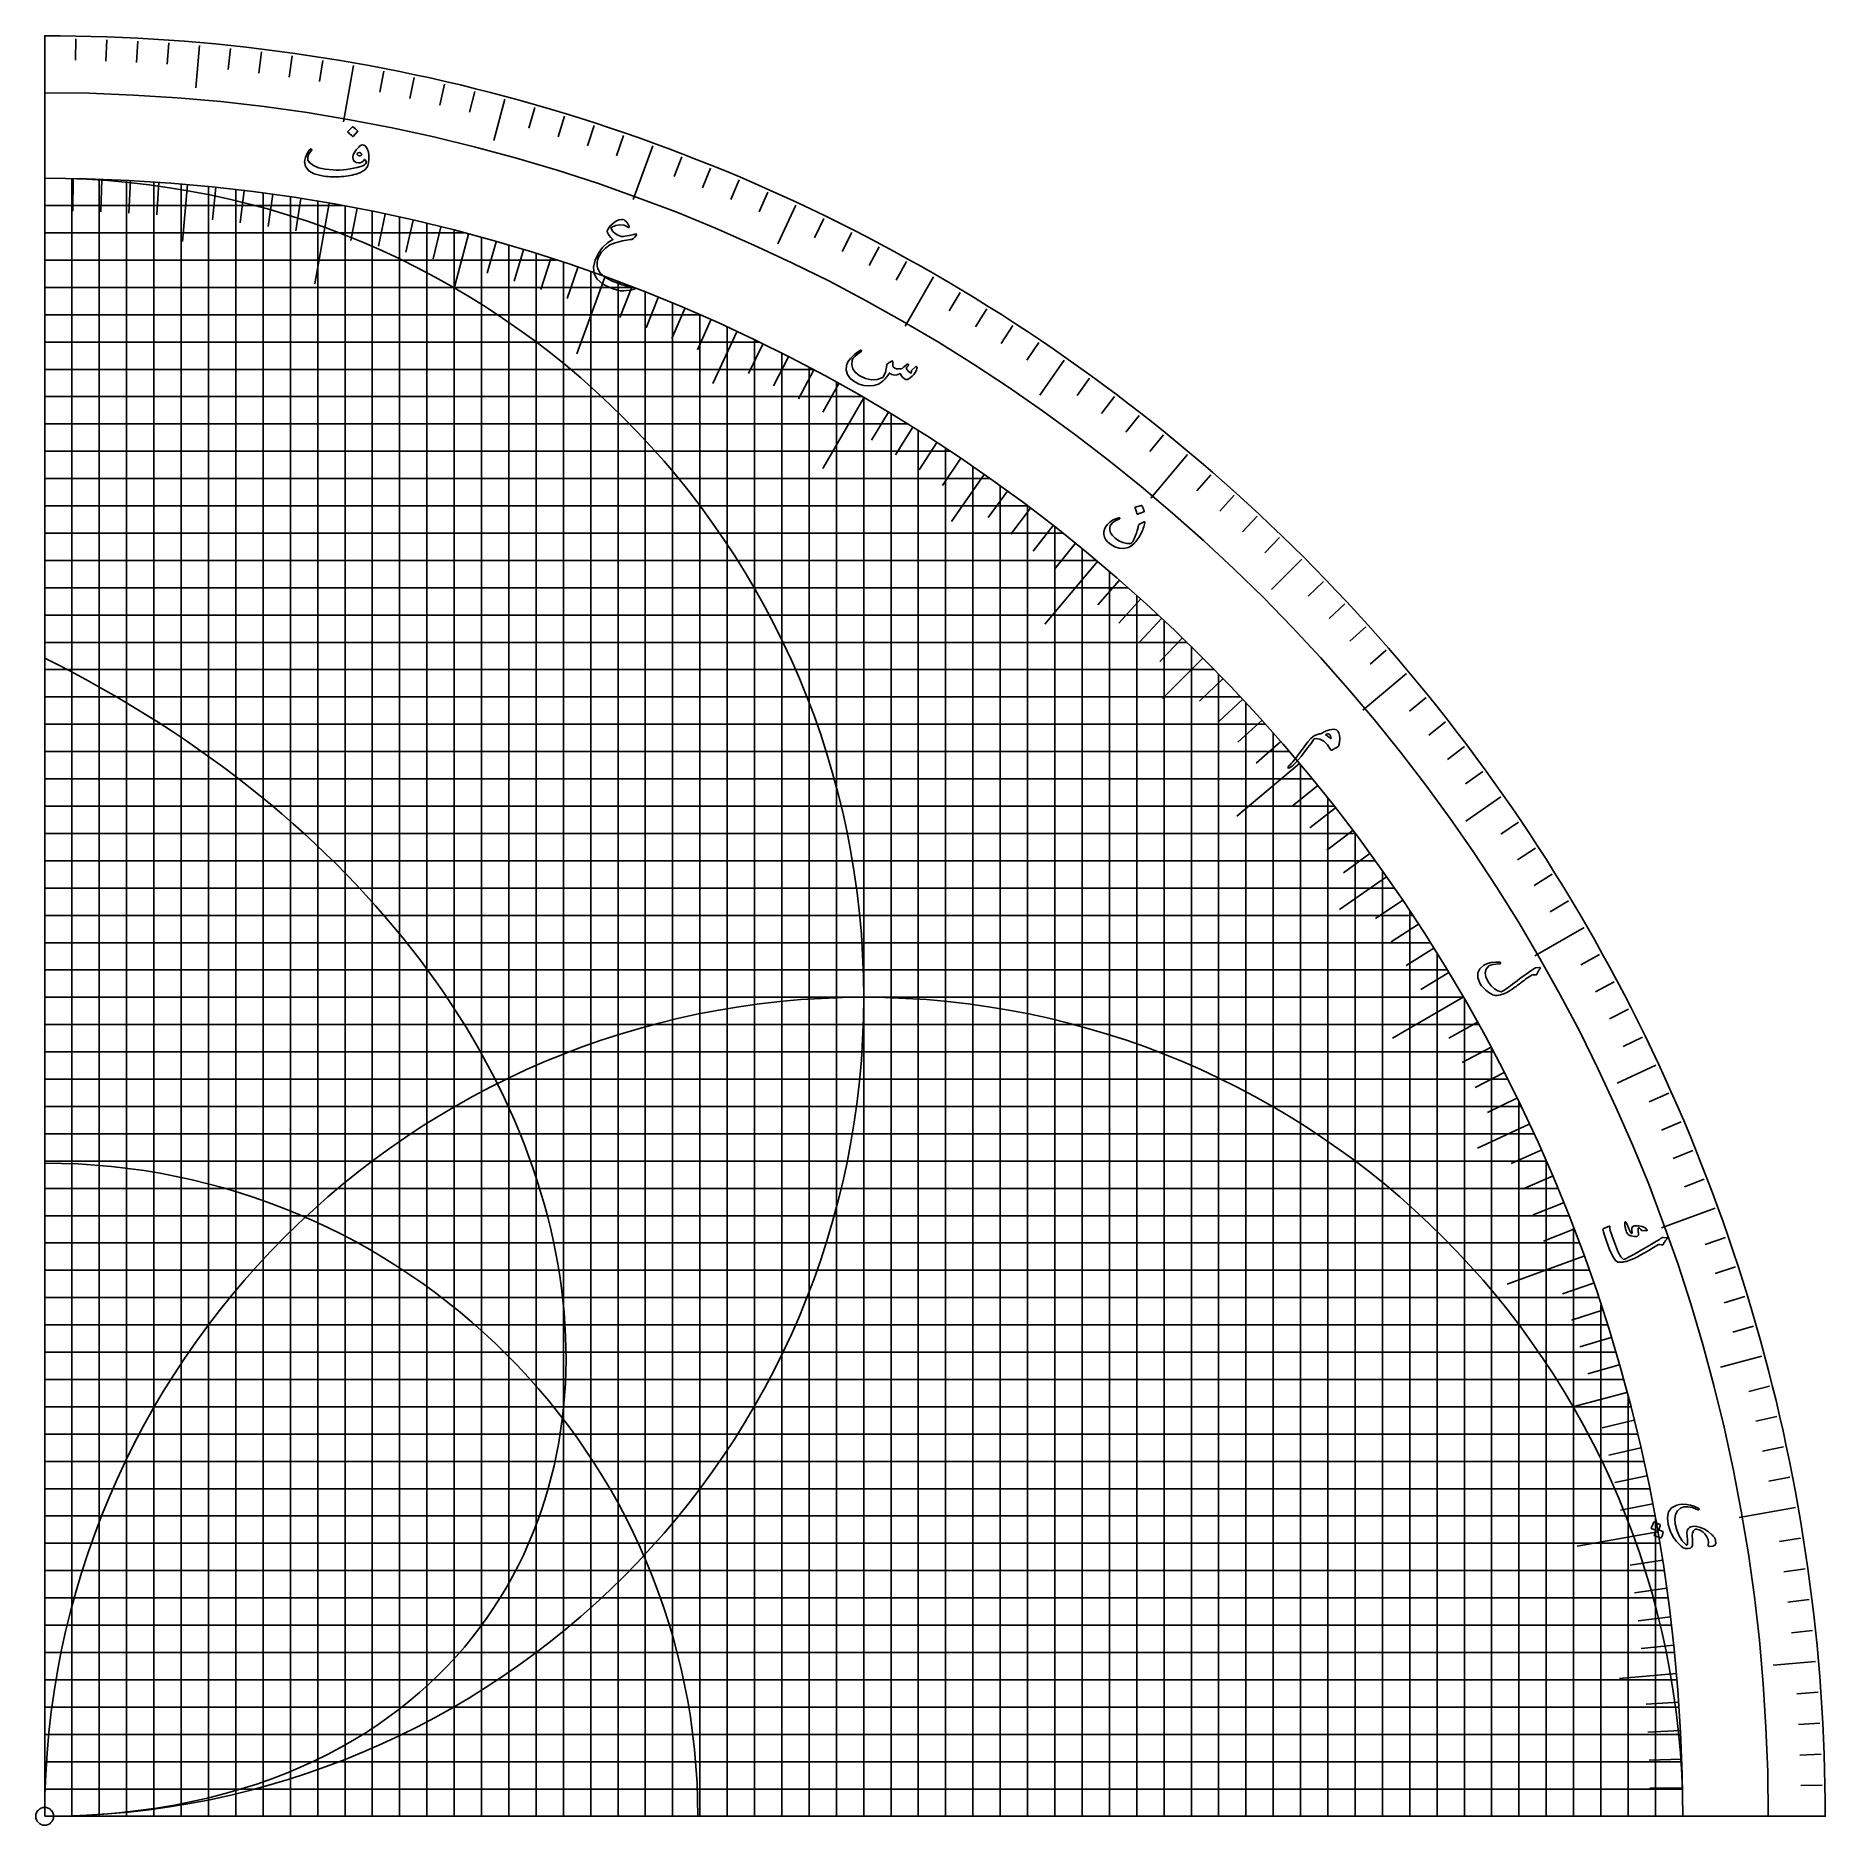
# Model space of a CAD drawing. Header units: millimetres. Extents: x -1 to 150, y -1 to 150.
import ezdxf

# ---------------------------------------------------------------- set-up
doc = ezdxf.new("R2010")
doc.units = ezdxf.units.MM
for name, color, linetype in [('CUT_INNER', 6, 'Continuous'), ('CUT_OUTER', 1, 'Continuous'), ('ENGRAVE', 7, 'Continuous'), ('ENGRAVE_FINE', 8, 'Continuous'), ('TEXT', 5, 'Continuous')]:
    doc.layers.add(name, color=color, linetype=linetype)

msp = doc.modelspace()

# ---------------------------------------------------------------- linework, layer by layer
at = {"layer": 'CUT_INNER'}
msp.add_circle((0, 0), 0.75, dxfattribs=at)
at = {"layer": 'CUT_OUTER'}
msp.add_lwpolyline([(0, 0), (150, 0), (150, 0), (149.9943, 1.309), (149.9772, 2.6179), (149.9486, 3.9265), (149.9086, 5.2349), (149.8572, 6.5429), (149.7944, 7.8504), (149.7202, 9.1573), (149.6346, 10.4635), (149.5376, 11.7689), (149.4292, 13.0734), (149.3094, 14.3769), (149.1783, 15.6793), (149.0358, 16.9805), (148.8819, 18.2804), (148.7167, 19.5789), (148.5402, 20.876), (148.3524, 22.1714), (148.1533, 23.4652), (147.9428, 24.7571), (147.7212, 26.0472), (147.4882, 27.3353), (147.2441, 28.6213), (146.9887, 29.9052), (146.7221, 31.1868), (146.4444, 32.4659), (146.1555, 33.7427), (145.8555, 35.0168), (145.5444, 36.2883), (145.2221, 37.557), (144.8889, 38.8229), (144.5446, 40.0858), (144.1893, 41.3456), (143.823, 42.6023), (143.4457, 43.8558), (143.0575, 45.1059), (142.6585, 46.3525), (142.2485, 47.5957), (141.8278, 48.8352), (141.3962, 50.071), (140.9539, 51.303), (140.5008, 52.5311), (140.0371, 53.7552), (139.5626, 54.9752), (139.0776, 56.191), (138.5819, 57.4025), (138.0757, 58.6097), (137.559, 59.8124), (137.0318, 61.0105), (136.4942, 62.204), (135.9462, 63.3927), (135.3878, 64.5767), (134.8191, 65.7557), (134.2402, 66.9297), (133.651, 68.0986), (133.0516, 69.2623), (132.4421, 70.4207), (131.8226, 71.5738), (131.193, 72.7214), (130.5534, 73.8635), (129.9038, 75), (129.2444, 76.1308), (128.5751, 77.2557), (127.896, 78.3748), (127.2072, 79.4879), (126.5087, 80.5949), (125.8006, 81.6959), (125.0829, 82.7905), (124.3556, 83.8789), (123.6189, 84.9609), (122.8728, 86.0365), (122.1173, 87.1054), (121.3525, 88.1678), (120.5785, 89.2234), (119.7953, 90.2723), (119.003, 91.3142), (118.2016, 92.3492), (117.3912, 93.3772), (116.5719, 94.3981), (115.7437, 95.4117), (114.9067, 96.4181), (114.0609, 97.4172), (113.2064, 98.4089), (112.3434, 99.393), (111.4717, 100.3696), (110.5916, 101.3385), (109.7031, 102.2998), (108.8062, 103.2532), (107.901, 104.1988), (106.9876, 105.1364), (106.066, 106.066), (105.1364, 106.9876), (104.1988, 107.901), (103.2532, 108.8062), (102.2998, 109.7031), (101.3385, 110.5916), (100.3696, 111.4717), (99.393, 112.3434), (98.4089, 113.2064), (97.4172, 114.0609), (96.4181, 114.9067), (95.4117, 115.7437), (94.3981, 116.5719), (93.3772, 117.3912), (92.3492, 118.2016), (91.3142, 119.003), (90.2723, 119.7953), (89.2234, 120.5785), (88.1678, 121.3525), (87.1054, 122.1173), (86.0365, 122.8728), (84.9609, 123.6189), (83.8789, 124.3556), (82.7905, 125.0829), (81.6959, 125.8006), (80.5949, 126.5087), (79.4879, 127.2072), (78.3748, 127.896), (77.2557, 128.5751), (76.1308, 129.2444), (75, 129.9038), (73.8635, 130.5534), (72.7214, 131.193), (71.5738, 131.8226), (70.4207, 132.4421), (69.2623, 133.0516), (68.0986, 133.651), (66.9297, 134.2402), (65.7557, 134.8191), (64.5767, 135.3878), (63.3927, 135.9462), (62.204, 136.4942), (61.0105, 137.0318), (59.8124, 137.559), (58.6097, 138.0757), (57.4025, 138.5819), (56.191, 139.0776), (54.9752, 139.5626), (53.7552, 140.0371), (52.5311, 140.5008), (51.303, 140.9539), (50.071, 141.3962), (48.8352, 141.8278), (47.5957, 142.2485), (46.3525, 142.6585), (45.1059, 143.0575), (43.8558, 143.4457), (42.6023, 143.823), (41.3456, 144.1893), (40.0858, 144.5446), (38.8229, 144.8889), (37.557, 145.2221), (36.2883, 145.5444), (35.0168, 145.8555), (33.7427, 146.1555), (32.4659, 146.4444), (31.1868, 146.7221), (29.9052, 146.9887), (28.6213, 147.2441), (27.3353, 147.4882), (26.0472, 147.7212), (24.7571, 147.9428), (23.4652, 148.1533), (22.1714, 148.3524), (20.876, 148.5402), (19.5789, 148.7167), (18.2804, 148.8819), (16.9805, 149.0358), (15.6793, 149.1783), (14.3769, 149.3094), (13.0734, 149.4292), (11.7689, 149.5376), (10.4635, 149.6346), (9.1573, 149.7202), (7.8504, 149.7944), (6.5429, 149.8572), (5.2349, 149.9086), (3.9265, 149.9486), (2.6179, 149.9772), (1.309, 149.9943), (0, 150), (0, 150)], close=True, dxfattribs=at)
at = {"layer": 'ENGRAVE'}
for points in [[(0, 0), (0, 150)], [(0, 149.76), (0, 144.96)], [(13.0524, 149.1901), (12.7387, 145.6038)], [(26.0056, 147.4848), (25.172, 142.7577)], [(38.7607, 144.6571), (37.829, 141.1797)], [(51.2209, 140.7284), (49.5792, 136.2178)], [(0, 0), (0, 138)], [(0, 138), (0, 131.1)], [(11.5, 0), (11.5, 137.52)], [(12.0275, 137.4749), (11.6065, 132.6632)], [(23.9634, 135.9035), (22.7653, 129.1083)], [(23, 0), (23, 136.0698)], [(63.2913, 135.7287), (61.7699, 132.4659)], [(35.717, 133.2978), (34.4669, 128.6323)], [(34.5, 0), (34.5, 133.6179)], [(47.1988, 129.6776), (44.8388, 123.1937)], [(46, 0), (46, 130.1076)], [(74.88, 129.696), (72.48, 125.539)], [(0, 126.5), (55.1521, 126.5)], [(57.5, 0), (57.5, 125.4502)], [(58.3213, 125.0705), (56.2801, 120.693)], [(85.8988, 122.6762), (83.8339, 119.7273)], [(69, 119.5115), (65.55, 113.5359)], [(69, 0), (69, 119.5115)], [(0, 115), (76.2824, 115)], [(96.2639, 114.7228), (93.1785, 111.0458)], [(79.1535, 113.043), (76.3832, 109.0865)], [(80.5, 0), (80.5, 112.0881)], [(88.7047, 105.7141), (84.2695, 100.4284)], [(105.8963, 105.8963), (103.3507, 103.3507)], [(0, 103.5), (91.2784, 103.5)], [(92, 0), (92, 102.8591)], [(4.651, 0.1624), (6.288, 0.3009), (7.8813, 0.4791), (9.4317, 0.6957), (10.9398, 0.949), (12.4063, 1.2378), (13.8318, 1.5605), (15.217, 1.916), (16.5625, 2.3029), (17.8689, 2.7201), (19.137, 3.1664), (20.3672, 3.6406), (21.5603, 4.1417), (22.7167, 4.6686), (23.8371, 5.2204), (24.922, 5.7961), (25.972, 6.3947), (26.9875, 7.0153), (27.9691, 7.6572), (28.9172, 8.3194), (29.8324, 9.0012), (30.7151, 9.7018), (31.5657, 10.4204), (32.3847, 11.1563), (33.1726, 11.9088), (33.9296, 12.6772), (34.6562, 13.461), (35.3528, 14.2593), (36.0197, 15.0717), (36.6573, 15.8975), (37.266, 16.7362), (37.846, 17.5871), (38.3978, 18.4498), (38.9215, 19.3236), (39.4175, 20.2082), (39.8861, 21.1029), (40.3276, 22.0073), (40.7423, 22.9209), (41.1303, 23.8432), (41.492, 24.7738), (41.8277, 25.7123), (42.1375, 26.6581), (42.4217, 27.6109), (42.6805, 28.5703), (42.9141, 29.5358), (43.1229, 30.5071), (43.3069, 31.4837), (43.4664, 32.4653), (43.6015, 33.4515), (43.7125, 34.442), (43.7996, 35.4363), (43.8629, 36.4342), (43.9027, 37.4352), (43.9191, 38.4391), (43.9122, 39.4455), (43.8823, 40.4541), (43.8295, 41.4645), (43.7539, 42.4765), (43.6558, 43.4897), (43.5353, 44.5038), (43.3925, 45.5185), (43.2276, 46.5335), (43.0408, 47.5486), (42.8321, 48.5634), (42.6018, 49.5776), (42.3499, 50.5911), (42.0766, 51.6034), (41.7821, 52.6143), (41.4664, 53.6236), (41.1297, 54.631), (40.7722, 55.6362), (40.394, 56.639), (39.9951, 57.6391), (39.5757, 58.6363), (39.136, 59.6303), (38.676, 60.6209), (38.196, 61.6078), (37.6959, 62.5908), (37.1759, 63.5697), (36.6362, 64.5442), (36.0768, 65.5141), (35.4979, 66.4792), (34.8995, 67.4393), (34.2818, 68.3941), (33.6449, 69.3434), (32.989, 70.287), (32.314, 71.2247), (31.6201, 72.1562), (30.9075, 73.0815), (30.1761, 74.0002), (29.4262, 74.9121), (28.6578, 75.8172), (27.871, 76.7151), (27.066, 77.6056), (26.2427, 78.4886), (25.4014, 79.3639), (24.5421, 80.2313), (23.6648, 81.0906), (22.7697, 81.9416), (21.8569, 82.7842), (20.9265, 83.6181), (19.9785, 84.4431), (19.013, 85.2591), (18.0302, 86.0659), (17.03, 86.8634), (16.0126, 87.6513), (14.9781, 88.4294), (13.9264, 89.1977), (12.8578, 89.9559), (11.7723, 90.7038), (10.6698, 91.4413), (9.5506, 92.1682), (8.4147, 92.8843), (7.2621, 93.5895), (6.0929, 94.2835), (4.9071, 94.9663), (3.7049, 95.6375), (2.4863, 96.2972), (1.2513, 96.945), (0, 97.5807)], [(97.5807, 97.5807), (94.1654, 94.1654)], [(114.7228, 96.2639), (111.0458, 93.1785)], [(0, 92), (102.8591, 92)], [(103.5, 0), (103.5, 91.2784)], [(105.7141, 88.7047), (100.4284, 84.2695)], [(122.6762, 85.8988), (119.7273, 83.8339)], [(0, 80.5), (112.0881, 80.5)], [(113.043, 79.1535), (109.0865, 76.3832)], [(115, 0), (115, 76.2824)], [(129.696, 74.88), (125.539, 72.48)], [(0, 69), (119.5115, 69)], [(119.5115, 69), (113.5359, 65.55)], [(135.7287, 63.2913), (132.4659, 61.7699)], [(0, 57.5), (125.4502, 57.5)], [(125.0705, 58.3213), (120.693, 56.2801)], [(126.5, 0), (126.5, 55.1521)], [(140.7284, 51.2209), (136.2178, 49.5792)], [(129.6776, 47.1988), (123.1937, 44.8388)], [(0, 46), (130.1076, 46)], [(144.6571, 38.7607), (141.1797, 37.829)], [(133.2978, 35.717), (128.6323, 34.4669)], [(0, 34.5), (133.6179, 34.5)], [(147.4848, 26.0056), (142.7577, 25.172)], [(0, 23), (136.0698, 23)], [(135.9035, 23.9634), (129.1083, 22.7653)], [(149.1901, 13.0524), (145.6038, 12.7387)], [(0, 11.5), (137.52, 11.5)], [(137.4749, 12.0275), (132.6632, 11.6065)], [(0, 0), (150, 0)], [(0, 0), (138, 0)], [(138, 0), (131.1, 0)], [(149.76, 0), (144.96, 0)]]:
    msp.add_lwpolyline(points, dxfattribs=at)
for centre, radius, start, end in [((0, 0), 145.2, 0, 90), ((0, 0), 138, 0, 90), ((0, 69), 69, 270, 90), ((0, 0), 138, 0, 90), ((69, 0), 69, 0, 180), ((0, 0), 55.0274, 0, 90)]:
    msp.add_arc(centre, radius, start, end, dxfattribs=at)
at = {"layer": 'ENGRAVE_FINE'}
for points in [[(2.6137, 149.7372), (2.5823, 147.9375)], [(5.2265, 149.6688), (5.1637, 147.8699)], [(7.8378, 149.5548), (7.7436, 147.7572)], [(10.4467, 149.3952), (10.3212, 147.5996)], [(15.6542, 148.9396), (15.466, 147.1495)], [(18.2512, 148.6437), (18.0318, 146.8571)], [(20.8426, 148.3025), (20.5921, 146.5201)], [(23.4276, 147.9162), (23.146, 146.1384)], [(28.5756, 147.0085), (28.2321, 145.2416)], [(31.1369, 146.4874), (30.7626, 144.7267)], [(33.6887, 145.9217), (33.2838, 144.1678)], [(36.2302, 145.3115), (35.7948, 143.565)], [(41.2795, 143.9586), (40.7833, 142.2283)], [(43.7856, 143.2162), (43.2593, 141.4949)], [(46.2784, 142.4302), (45.7222, 140.7183)], [(48.7571, 141.6009), (48.1711, 139.8989)], [(53.6692, 139.813), (53.0241, 138.1326)], [(56.1011, 138.8551), (55.4268, 137.1861)], [(2.3, 0), (2.3, 137.9808)], [(2.4084, 137.979), (2.3603, 135.2194)], [(4.6, 0), (4.6, 137.9233)], [(4.8161, 137.9159), (4.7198, 135.1576)], [(6.9, 0), (6.9, 137.8274)], [(7.2224, 137.8109), (7.0779, 135.0547)], [(9.2, 0), (9.2, 137.693)], [(9.6264, 137.6638), (9.4339, 134.9106)], [(13.8, 0), (13.8, 137.3083)], [(14.4249, 137.244), (14.1364, 134.4991)], [(58.5159, 137.8548), (57.8126, 136.1979)], [(0, 135.7), (25.09, 135.7)], [(16.1, 0), (16.1, 137.0576)], [(16.818, 136.9714), (16.4816, 134.2319)], [(18.4, 0), (18.4, 136.7678)], [(19.2059, 136.657), (18.8218, 133.9239)], [(20.7, 0), (20.7, 136.4387)], [(21.588, 136.301), (21.1562, 133.575)], [(60.9129, 136.8126), (60.1808, 135.1682)], [(25.3, 0), (25.3, 135.661)], [(26.3316, 135.4646), (25.805, 132.7553)], [(27.6, 0), (27.6, 135.2118)], [(28.6918, 134.9844), (28.118, 132.2847)], [(29.9, 0), (29.9, 134.7219)], [(31.0432, 134.4631), (30.4224, 131.7738)], [(32.2, 0), (32.2, 134.1908)], [(65.6505, 134.6034), (64.8614, 132.9856)], [(0, 133.4), (35.3333, 133.4)], [(33.3852, 133.9008), (32.7175, 131.2228)], [(36.8, 0), (36.8, 133.0029)], [(67.9896, 133.4371), (67.1724, 131.8333)], [(38.038, 132.6541), (37.2772, 130.001)], [(39.1, 0), (39.1, 132.345)], [(40.3473, 131.9701), (39.5403, 129.3307)], [(41.4, 0), (41.4, 131.6436)], [(42.6443, 131.2458), (41.7915, 128.6209)], [(70.3081, 132.2302), (69.463, 130.6409)], [(0, 131.1), (43.0905, 131.1)], [(43.7, 0), (43.7, 130.8981)], [(44.9284, 130.4816), (44.0298, 127.8719)], [(72.6051, 130.983), (71.7324, 129.4087)], [(0, 128.8), (49.5435, 128.8)], [(48.3, 0), (48.3, 129.2715)], [(49.4548, 128.8341), (48.4657, 126.2574)], [(50.6, 0), (50.6, 128.3886)], [(77.1321, 128.3694), (76.205, 126.8265)], [(51.6957, 127.9514), (50.6618, 125.3923)], [(53.9209, 127.0297), (52.8425, 124.4891)], [(52.9, 0), (52.9, 127.4582)], [(79.3607, 127.0037), (78.4069, 125.4772)], [(56.1297, 126.0693), (55.0071, 123.5479)], [(55.2, 0), (55.2, 126.4791)], [(81.5651, 125.5993), (80.5848, 124.0897)], [(0, 124.2), (60.1528, 124.2)], [(60.4952, 124.0336), (59.2853, 121.5529)], [(59.8, 0), (59.8, 124.3703)], [(83.7447, 124.1567), (82.7382, 122.6644)], [(62.6507, 122.9589), (61.3977, 120.4997)], [(62.1, 0), (62.1, 123.2379)], [(0, 121.9), (64.6869, 121.9)], [(64.7871, 121.8468), (63.4913, 119.4098)], [(64.4, 0), (64.4, 122.0518)], [(66.9037, 120.6975), (65.5657, 118.2836)], [(66.7, 0), (66.7, 120.8102)], [(88.0267, 121.1584), (86.9687, 119.7022)], [(0, 119.6), (68.8465, 119.6)], [(90.1278, 119.6037), (89.0446, 118.1661)], [(71.0753, 118.2891), (69.6537, 115.9233)], [(71.3, 0), (71.3, 118.1538)], [(92.2015, 118.0125), (91.0933, 116.5941)], [(0, 117.3), (72.696, 117.3)], [(73.1289, 117.0306), (71.6663, 114.69)], [(73.6, 0), (73.6, 116.7349)], [(94.247, 116.3854), (93.1142, 114.9865)], [(75.1602, 115.7365), (73.657, 113.4218)], [(75.9, 0), (75.9, 115.2527)], [(77.1686, 114.4072), (75.6252, 112.119)], [(78.2, 0), (78.2, 113.7047)], [(0, 112.7), (79.6411, 112.7)], [(81.1144, 111.6443), (79.4921, 109.4115)], [(98.2514, 113.0253), (97.0705, 111.6668)], [(0, 110.4), (82.8, 110.4)], [(83.0505, 110.2117), (81.3895, 108.0075)], [(82.8, 0), (82.8, 110.4)], [(100.209, 111.2934), (99.0046, 109.9557)], [(84.9613, 108.7455), (83.2621, 106.5706)], [(85.1, 0), (85.1, 108.637)], [(102.1361, 109.5275), (100.9085, 108.2111)], [(0, 108.1), (85.7811, 108.1)], [(86.8462, 107.2461), (85.1093, 105.1012)], [(104.032, 107.7283), (102.7817, 106.4335)], [(0, 105.8), (88.6023, 105.8)], [(87.4, 0), (87.4, 106.7953)], [(90.5361, 104.1499), (88.7254, 102.0669)], [(89.7, 0), (89.7, 104.8709)], [(107.7283, 104.032), (106.4335, 102.7817)], [(92.34, 102.554), (90.4932, 100.5029)], [(0, 101.2), (93.822, 101.2)], [(109.5275, 102.1361), (108.2111, 100.9085)], [(94.1158, 100.9268), (92.2335, 98.9083)], [(94.3, 0), (94.3, 100.7547)], [(111.2934, 100.209), (109.9557, 99.0046)], [(0, 98.9), (96.2434, 98.9)], [(95.8629, 99.2689), (93.9456, 97.2835)], [(96.6, 0), (96.6, 98.5517)], [(113.0253, 98.2514), (111.6668, 97.0705)], [(0, 96.6), (98.5517, 96.6)], [(99.2689, 95.8629), (97.2835, 93.9456)], [(98.9, 0), (98.9, 96.2434)], [(0, 94.3), (100.7547, 94.3)], [(100.9268, 94.1158), (98.9083, 92.2335)], [(101.2, 0), (101.2, 93.822)], [(116.3854, 94.247), (114.9865, 93.1142)], [(102.554, 92.34), (100.5029, 90.4932)], [(118.0125, 92.2015), (116.5941, 91.0933)], [(104.1499, 90.5361), (102.0669, 88.7254)], [(0, 89.7), (104.8709, 89.7)], [(119.6037, 90.1278), (118.1661, 89.0446)], [(105.8, 0), (105.8, 88.6023)], [(121.1584, 88.0267), (119.7022, 86.9687)], [(0, 87.4), (106.7953, 87.4)], [(107.2461, 86.8462), (105.1012, 85.1093)], [(0, 85.1), (108.637, 85.1)], [(108.7455, 84.9613), (106.5706, 83.2621)], [(108.1, 0), (108.1, 85.7811)], [(110.2117, 83.0505), (108.0075, 81.3895)], [(124.1567, 83.7447), (122.6644, 82.7382)], [(0, 82.8), (110.4, 82.8)], [(110.4, 0), (110.4, 82.8)], [(125.5993, 81.5651), (124.0897, 80.5848)], [(111.6443, 81.1144), (109.4115, 79.4921)], [(112.7, 0), (112.7, 79.6411)], [(127.0037, 79.3607), (125.4772, 78.4069)], [(0, 78.2), (113.7047, 78.2)], [(114.4072, 77.1686), (112.119, 75.6252)], [(128.3694, 77.1321), (126.8265, 76.205)], [(0, 75.9), (115.2527, 75.9)], [(115.7365, 75.1602), (113.4218, 73.657)], [(0, 73.6), (116.7349, 73.6)], [(117.0306, 73.1289), (114.69, 71.6663)], [(117.3, 0), (117.3, 72.696)], [(130.983, 72.6051), (129.4087, 71.7324)], [(0, 71.3), (118.1538, 71.3)], [(118.2891, 71.0753), (115.9233, 69.6537)], [(132.2302, 70.3081), (130.6409, 69.463)], [(119.6, 0), (119.6, 68.8465)], [(133.4371, 67.9896), (131.8333, 67.1724)], [(0, 66.7), (120.8102, 66.7)], [(120.6975, 66.9037), (118.2836, 65.5657)], [(134.6034, 65.6505), (132.9856, 64.8614)], [(0, 64.4), (122.0518, 64.4)], [(121.8468, 64.7871), (119.4098, 63.4913)], [(121.9, 0), (121.9, 64.6869)], [(0, 62.1), (123.2379, 62.1)], [(122.9589, 62.6507), (120.4997, 61.3977)], [(124.0336, 60.4952), (121.5529, 59.2853)], [(136.8126, 60.9129), (135.1682, 60.1808)], [(0, 59.8), (124.3703, 59.8)], [(124.2, 0), (124.2, 60.1528)], [(137.8548, 58.5159), (136.1979, 57.8126)], [(126.0693, 56.1297), (123.5479, 55.0071)], [(138.8551, 56.1011), (137.1861, 55.4268)], [(0, 55.2), (126.4791, 55.2)], [(0, 52.9), (127.4582, 52.9)], [(127.0297, 53.9209), (124.4891, 52.8425)], [(139.813, 53.6692), (138.1326, 53.0241)], [(127.9514, 51.6957), (125.3923, 50.6618)], [(0, 50.6), (128.3886, 50.6)], [(0, 48.3), (129.2715, 48.3)], [(128.8341, 49.4548), (126.2574, 48.4657)], [(128.8, 0), (128.8, 49.5435)], [(141.6009, 48.7571), (139.8989, 48.1711)], [(142.4302, 46.2784), (140.7183, 45.7222)], [(130.4816, 44.9284), (127.8719, 44.0298)], [(143.2162, 43.7856), (141.4949, 43.2593)], [(0, 43.7), (130.8981, 43.7)], [(131.2458, 42.6443), (128.6209, 41.7915)], [(131.1, 0), (131.1, 43.0905)], [(0, 41.4), (131.6436, 41.4)], [(143.9586, 41.2795), (142.2283, 40.7833)], [(131.9701, 40.3473), (129.3307, 39.5403)], [(0, 39.1), (132.345, 39.1)], [(132.6541, 38.038), (130.001, 37.2772)], [(0, 36.8), (133.0029, 36.8)], [(145.3115, 36.2302), (143.565, 35.7948)], [(133.4, 0), (133.4, 35.3333)], [(133.9008, 33.3852), (131.2228, 32.7175)], [(145.9217, 33.6887), (144.1678, 33.2838)], [(0, 32.2), (134.1908, 32.2)], [(134.4631, 31.0432), (131.7738, 30.4224)], [(146.4874, 31.1369), (144.7267, 30.7626)], [(0, 29.9), (134.7219, 29.9)], [(134.9844, 28.6918), (132.2847, 28.118)], [(0, 27.6), (135.2118, 27.6)], [(147.0085, 28.5756), (145.2416, 28.2321)], [(135.4646, 26.3316), (132.7553, 25.805)], [(0, 25.3), (135.661, 25.3)], [(135.7, 0), (135.7, 25.09)], [(147.9162, 23.4276), (146.1384, 23.146)], [(136.301, 21.588), (133.575, 21.1562)], [(0, 20.7), (136.4387, 20.7)], [(148.3025, 20.8426), (146.5201, 20.5921)], [(0, 18.4), (136.7678, 18.4)], [(136.657, 19.2059), (133.9239, 18.8218)], [(148.6437, 18.2512), (146.8571, 18.0318)], [(136.9714, 16.818), (134.2319, 16.4816)], [(0, 16.1), (137.0576, 16.1)], [(148.9396, 15.6542), (147.1495, 15.466)], [(0, 13.8), (137.3083, 13.8)], [(137.244, 14.4249), (134.4991, 14.1364)], [(0, 9.2), (137.693, 9.2)], [(137.6638, 9.6264), (134.9106, 9.4339)], [(149.3952, 10.4467), (147.5996, 10.3212)], [(149.5548, 7.8378), (147.7572, 7.7436)], [(0, 6.9), (137.8274, 6.9)], [(137.8109, 7.2224), (135.0547, 7.0779)], [(0, 4.6), (137.9233, 4.6)], [(137.9159, 4.8161), (135.1576, 4.7198)], [(149.6688, 5.2265), (147.8699, 5.1637)], [(0, 2.3), (137.9808, 2.3)], [(137.979, 2.4084), (135.2194, 2.3603)], [(149.7372, 2.6137), (147.9375, 2.5823)]]:
    msp.add_lwpolyline(points, dxfattribs=at)
at = {"layer": 'TEXT'}
for points in [[(25.9145, 142.3148), (25.9237, 142.321), (25.9354, 142.3236), (25.9497, 142.3225), (25.9666, 142.3179), (26.079, 142.2477), (26.1823, 142.1681), (26.2766, 142.0791), (26.3617, 141.9807), (26.3692, 141.9667), (26.3712, 141.9537), (26.3677, 141.9417), (26.3589, 141.9308), (25.9815, 141.5218), (25.9687, 141.5127), (25.9542, 141.5126), (25.9382, 141.5215), (25.9207, 141.5393), (25.9054, 141.5546), (25.8813, 141.5779), (25.8481, 141.6092), (25.806, 141.6484), (25.754, 141.6956), (25.6915, 141.751), (25.6184, 141.8146), (25.5347, 141.8863), (25.5239, 141.8977), (25.5193, 141.9079), (25.521, 141.9171), (25.5288, 141.9251)], [(26.7698, 140.8074), (26.8945, 140.7928), (27.0077, 140.7226), (27.1094, 140.597), (27.1993, 140.416), (27.2667, 140.19), (27.3007, 139.9294), (27.3015, 139.6342), (27.2691, 139.3045), (27.2495, 139.1864), (27.2202, 139.079), (27.1811, 138.9821), (27.1322, 138.8958), (26.9876, 138.7327), (26.7917, 138.5881), (26.5447, 138.4619), (26.2468, 138.3536), (26.0818, 138.3081), (25.9129, 138.2676), (25.7399, 138.232), (25.5629, 138.2013), (25.3815, 138.1755), (25.1953, 138.1547), (25.0042, 138.1388), (24.8083, 138.1279), (24.6126, 138.1214), (24.422, 138.1189), (24.2364, 138.1204), (24.0559, 138.1258), (23.8801, 138.1356), (23.7088, 138.1504), (23.5418, 138.1702), (23.3791, 138.1948), (22.7117, 138.363), (22.2427, 138.6222), (21.9719, 138.9746), (21.8997, 139.4214), (21.911, 139.5207), (21.9344, 139.6322), (21.9699, 139.7559), (22.0175, 139.8919), (22.0835, 140.039), (22.165, 140.179), (22.262, 140.3118), (22.3746, 140.4373), (22.3906, 140.4512), (22.4082, 140.4602), (22.4274, 140.4642), (22.4482, 140.4632), (22.4673, 140.4574), (22.4818, 140.4468), (22.4916, 140.4316), (22.4967, 140.4115), (22.4972, 140.3903), (22.4934, 140.3713), (22.4852, 140.3546), (22.4726, 140.3401), (22.255, 140.0417), (22.1557, 139.7728), (22.1743, 139.534), (22.3101, 139.3249), (22.6426, 139.076), (23.0789, 138.8889), (23.6194, 138.7626), (24.2648, 138.696), (24.5516, 138.6872), (24.8413, 138.6914), (25.1341, 138.7087), (25.4298, 138.739), (25.7284, 138.7824), (26.0294, 138.8389), (26.3329, 138.9085), (26.6391, 138.9912), (26.8048, 139.0481), (26.9354, 139.1186), (27.0308, 139.2031), (27.0911, 139.3014), (27.0839, 139.3785), (27.0633, 139.4519), (27.0292, 139.5216), (26.9817, 139.5875), (26.9754, 139.5915), (26.9661, 139.589), (26.9541, 139.5799), (26.9392, 139.5642), (26.8242, 139.4405), (26.7054, 139.3537), (26.5828, 139.3039), (26.4562, 139.2909), (26.2367, 139.3293), (26.08, 139.4249), (25.986, 139.5779), (25.9547, 139.7884), (25.9883, 139.9629), (26.0866, 140.1655), (26.2501, 140.3961), (26.479, 140.6544), (26.5476, 140.716), (26.619, 140.762), (26.6931, 140.7925), (26.7698, 140.8074)], [(26.6741, 139.9367), (26.702, 139.9597), (26.7137, 139.9859), (26.7094, 140.0151), (26.6889, 140.0474), (26.5971, 140.1334), (26.508, 140.1668), (26.4217, 140.1476), (26.3383, 140.0759), (26.3246, 140.0517), (26.3184, 140.0292), (26.3197, 140.0085), (26.3284, 139.9895), (26.4041, 139.9193), (26.4869, 139.8871), (26.5769, 139.8929), (26.6741, 139.9367)], [(48.614, 134.5371), (48.7154, 134.5284), (48.8154, 134.4905), (48.914, 134.4233), (49.011, 134.327), (49.0576, 134.2702), (49.0992, 134.2148), (49.1359, 134.1608), (49.1677, 134.1081), (49.1946, 134.0572), (49.2169, 134.0084), (49.2345, 133.9618), (49.2475, 133.9172), (49.2522, 133.8767), (49.2374, 133.8582), (49.2033, 133.8617), (49.1499, 133.8871), (48.8073, 134.0387), (48.4542, 134.0811), (48.0914, 134.0143), (47.7194, 133.8382), (47.7053, 133.8231), (47.699, 133.8044), (47.7006, 133.782), (47.7099, 133.7561), (47.8665, 133.52), (48.0595, 133.3314), (48.2889, 133.19), (48.5551, 133.0956), (48.6063, 133.0877), (48.6762, 133.0877), (48.7647, 133.0957), (48.8718, 133.1117), (49.0708, 133.1507), (49.2466, 133.1848), (49.3993, 133.2141), (49.5288, 133.2387), (49.6351, 133.2586), (49.7181, 133.2739), (49.7779, 133.2847), (49.8143, 133.2909), (49.862, 133.2884), (49.8805, 133.2678), (49.8698, 133.2292), (49.83, 133.1726), (49.7054, 133.0316), (49.6046, 132.9296), (49.5276, 132.8666), (49.4744, 132.8426), (49.3334, 132.8304), (49.1822, 132.8115), (49.0208, 132.786), (48.8493, 132.7537), (48.6677, 132.7146), (48.476, 132.6688), (48.2743, 132.6161), (48.0625, 132.5564), (47.6177, 132.3784), (47.2366, 132.1182), (46.9192, 131.7765), (46.665, 131.3537), (46.5725, 131.1072), (46.5293, 130.863), (46.5352, 130.6209), (46.5898, 130.3811), (46.8058, 130.0084), (47.196, 129.6654), (47.76, 129.3506), (48.4981, 129.0616), (48.6155, 129.0257), (48.7428, 128.9893), (48.88, 128.9523), (49.0271, 128.9146), (49.1839, 128.8769), (49.3501, 128.8394), (49.5259, 128.8022), (49.7111, 128.7653), (49.7423, 128.757), (49.7639, 128.7466), (49.7757, 128.7341), (49.7778, 128.7196), (49.7273, 128.6719), (49.5813, 128.6262), (49.34, 128.5821), (49.0036, 128.5392), (48.8027, 128.5216), (48.631, 128.5167), (48.4884, 128.5247), (48.3749, 128.5455), (47.9676, 128.6633), (47.6065, 128.7925), (47.2913, 128.9333), (47.0219, 129.0861), (46.5548, 129.4903), (46.2916, 129.9598), (46.2331, 130.4961), (46.3807, 131.0997), (46.6629, 131.6884), (47.0054, 132.1743), (47.409, 132.5569), (47.8741, 132.8353), (47.6975, 133.0049), (47.5604, 133.1617), (47.4629, 133.3058), (47.4051, 133.4373), (47.3941, 133.486), (47.3923, 133.5355), (47.3998, 133.5858), (47.4167, 133.6369), (47.4853, 133.7662), (47.5623, 133.8843), (47.6478, 133.9911), (47.7417, 134.0867), (47.9646, 134.2669), (48.1844, 134.4021), (48.4009, 134.4921), (48.614, 134.5371)], [(73.3632, 122.1132), (73.3865, 122.1308), (73.4085, 122.1401), (73.4292, 122.1412), (73.4486, 122.1341), (73.4694, 122.118), (73.4837, 122.0985), (73.4914, 122.0758), (73.4926, 122.0498), (73.483, 121.9652), (73.4552, 121.8699), (73.4091, 121.7639), (73.3446, 121.6472), (73.2207, 121.468), (73.0791, 121.3119), (72.9199, 121.1791), (72.7433, 121.0694), (72.6926, 121.048), (72.6443, 121.0368), (72.5986, 121.0357), (72.5555, 121.0449), (72.4209, 121.1142), (72.2949, 121.2206), (72.1774, 121.364), (72.0682, 121.5445), (71.824, 121.4395), (71.5921, 121.4105), (71.3722, 121.4577), (71.1642, 121.5811), (71.0914, 121.4723), (71.0181, 121.3697), (70.9444, 121.2731), (70.8703, 121.1825), (70.7954, 121.0974), (70.7193, 121.0171), (70.642, 120.9414), (70.5635, 120.8705), (70.4076, 120.7508), (70.2365, 120.6561), (70.05, 120.5863), (69.8483, 120.5413), (69.4209, 120.511), (69.0118, 120.5513), (68.6203, 120.6624), (68.2459, 120.8443), (67.8698, 121.1301), (67.6291, 121.4583), (67.5238, 121.8298), (67.5542, 122.2453), (67.5993, 122.376), (67.6738, 122.5188), (67.7778, 122.6737), (67.9112, 122.8405), (68.0737, 123.0143), (68.2618, 123.1845), (68.4755, 123.351), (68.7151, 123.5137), (68.7321, 123.5228), (68.7489, 123.5268), (68.7655, 123.5255), (68.7818, 123.5191), (68.7963, 123.5092), (68.8072, 123.4978), (68.8146, 123.4849), (68.8185, 123.4703), (68.8168, 123.453), (68.8108, 123.4374), (68.8003, 123.4233), (68.7853, 123.4108), (68.4734, 123.1905), (68.243, 122.9948), (68.0937, 122.824), (68.0252, 122.6783), (67.9888, 122.2934), (68.0762, 121.95), (68.2872, 121.6478), (68.6219, 121.3859), (69.1514, 121.1288), (69.6581, 121.0123), (70.1434, 121.0369), (70.6081, 121.2029), (70.7322, 121.4182), (70.8294, 121.6654), (70.8993, 121.9444), (70.9418, 122.2555), (70.9435, 122.2885), (70.9497, 122.3154), (70.9603, 122.336), (70.9755, 122.3505), (71.039, 122.3936), (71.099, 122.4337), (71.1556, 122.4709), (71.2087, 122.5052), (71.258, 122.5359), (71.303, 122.5623), (71.3437, 122.5845), (71.3803, 122.6024), (71.3985, 122.6083), (71.4132, 122.6065), (71.4243, 122.5969), (71.4317, 122.5796), (71.4341, 122.5683), (71.4369, 122.5515), (71.44, 122.5291), (71.4435, 122.5011), (71.4466, 122.4679), (71.4487, 122.4299), (71.4498, 122.3871), (71.4499, 122.3396), (71.4522, 122.2467), (71.4588, 122.1765), (71.4696, 122.129), (71.4846, 122.104), (71.6168, 122.0108), (71.7697, 121.9528), (71.9434, 121.93), (72.138, 121.9423), (72.2255, 121.975), (72.3361, 122.0481), (72.4697, 122.1615), (72.6265, 122.3151), (72.6415, 122.3296), (72.6589, 122.3391), (72.6787, 122.3435), (72.701, 122.3429), (72.7203, 122.3395), (72.7366, 122.3325), (72.7498, 122.322), (72.76, 122.3078), (72.7606, 122.2624), (72.7311, 122.1953), (72.6714, 122.1065), (72.5817, 121.9959), (72.6503, 121.8658), (72.7396, 121.754), (72.8496, 121.6602), (72.9803, 121.5845), (73.002, 121.6243), (73.0159, 121.6589), (73.0221, 121.6881), (73.0206, 121.712), (73.0168, 121.736), (73.0184, 121.7567), (73.0253, 121.7742), (73.0375, 121.7886)], [(92.3929, 110.4334), (92.4039, 110.4343), (92.4153, 110.4308), (92.4272, 110.4229), (92.4395, 110.4105), (92.5022, 110.2944), (92.5523, 110.1745), (92.5899, 110.0509), (92.6149, 109.9235), (92.6145, 109.9077), (92.6098, 109.8954), (92.6009, 109.8867), (92.5878, 109.8816), (92.0588, 109.7114), (92.0432, 109.7099), (92.0306, 109.7169), (92.0211, 109.7324), (92.0147, 109.7565), (92.0091, 109.7773), (91.9997, 109.8094), (91.9865, 109.8529), (91.9693, 109.9076), (91.9477, 109.9741), (91.921, 110.053), (91.8891, 110.1441), (91.8521, 110.2475), (91.8484, 110.2627), (91.8495, 110.2739), (91.8554, 110.281), (91.8662, 110.2841)], [(92.6831, 108.9732), (92.6553, 108.8596), (92.6233, 108.7435), (92.587, 108.6249), (92.5464, 108.5039), (92.5004, 108.3803), (92.448, 108.254), (92.3891, 108.1251), (92.3238, 107.9935), (92.255, 107.8657), (92.1815, 107.7434), (92.1034, 107.6265), (92.0208, 107.5151), (91.9334, 107.4088), (91.8409, 107.3073), (91.7435, 107.2106), (91.6409, 107.1187), (91.525, 107.0295), (91.4079, 106.9554), (91.2897, 106.8965), (91.1704, 106.8527), (90.8458, 106.7982), (90.5092, 106.8316), (90.1604, 106.9526), (89.7988, 107.1609), (89.5661, 107.3459), (89.3916, 107.5431), (89.275, 107.753), (89.2165, 107.9758), (89.2178, 108.1986), (89.2713, 108.4164), (89.3771, 108.6291), (89.5354, 108.8367), (89.7381, 109.0278), (89.9646, 109.1853), (90.2149, 109.309), (90.4891, 109.3988), (90.5258, 109.4046), (90.5539, 109.4014), (90.5736, 109.3892), (90.5847, 109.3679), (90.5882, 109.3399), (90.5755, 109.3153), (90.5463, 109.2941), (90.5009, 109.2765), (90.1868, 109.1379), (89.952, 108.9729), (89.7963, 108.7817), (89.7192, 108.5647), (89.7194, 108.3395), (89.7965, 108.1146), (89.9504, 107.8899), (90.1809, 107.6649), (90.5028, 107.4446), (90.8333, 107.2998), (91.173, 107.2304), (91.5222, 107.2365), (91.5316, 107.2392), (91.5423, 107.2458), (91.5544, 107.2564), (91.5678, 107.2709), (91.6618, 107.3947), (91.7541, 107.5536), (91.8447, 107.7475), (91.9333, 107.9766), (91.974, 108.0952), (92.0106, 108.2066), (92.0431, 108.3109), (92.0714, 108.408), (92.0951, 108.4978), (92.1135, 108.5804), (92.1267, 108.6557), (92.1348, 108.7237), (92.1404, 108.7581), (92.1504, 108.7856), (92.1649, 108.8063), (92.1838, 108.8202), (92.6235, 109.0483), (92.6542, 109.0572), (92.6744, 109.0477), (92.684, 109.0197), (92.6831, 108.9732)], [(107.5174, 91.2016), (107.6037, 91.2528), (107.6915, 91.3016), (107.7807, 91.3481), (107.8714, 91.3922), (107.9635, 91.4329), (108.0569, 91.4691), (108.1516, 91.5007), (108.2476, 91.5278), (108.4324, 91.5639), (108.5915, 91.5741), (108.7249, 91.5582), (108.8324, 91.5164), (108.952, 91.4155), (109.037, 91.2652), (109.0873, 91.0657), (109.1025, 90.8171), (109.1015, 90.7445), (109.0983, 90.6721), (109.0928, 90.5999), (109.0851, 90.5279), (109.0755, 90.4559), (109.0641, 90.3835), (109.051, 90.3107), (109.0362, 90.2375), (109.0256, 90.1976), (109.0106, 90.164), (108.9913, 90.137), (108.9676, 90.1164), (108.8569, 90.052), (108.7576, 89.9949), (108.6698, 89.9453), (108.5934, 89.9031), (108.5296, 89.8688), (108.4795, 89.8429), (108.4431, 89.8252), (108.4204, 89.8159), (108.3868, 89.8116), (108.358, 89.8184), (108.3342, 89.8362), (108.3153, 89.865), (108.0615, 90.2752), (107.7645, 90.5681), (107.4255, 90.7434), (107.0451, 90.801), (107.0083, 90.7965), (106.977, 90.7855), (106.9511, 90.7681), (106.9307, 90.7443), (106.6824, 90.3919), (106.4176, 90.0325), (106.1364, 89.666), (105.8388, 89.2924), (105.4248, 88.8058), (105.1054, 88.4807), (104.8813, 88.3166), (104.7526, 88.3132), (104.7375, 88.3431), (104.7433, 88.3819), (104.77, 88.4295), (104.8176, 88.4859), (104.9241, 88.595), (105.0319, 88.7121), (105.141, 88.8373), (105.2513, 88.9706), (105.3631, 89.1111), (105.4766, 89.2581), (105.5916, 89.4116), (105.7083, 89.5715), (106.0993, 90.1081), (106.4214, 90.5187), (106.6753, 90.8027), (106.8615, 90.9597), (106.959, 91.0197), (107.0526, 91.0708), (107.1421, 91.1128), (107.2276, 91.1458), (107.3083, 91.1706), (107.3836, 91.1882), (107.4532, 91.1985), (107.5174, 91.2016)], [(107.9, 91.1042), (107.9551, 91.0759), (108.0107, 91.0438), (108.0669, 91.0082), (108.1235, 90.9688), (108.1804, 90.9262), (108.2372, 90.8804), (108.2941, 90.8316), (108.3509, 90.7798), (108.3446, 90.9145), (108.3257, 91.0195), (108.2942, 91.0948), (108.2503, 91.1404), (108.1738, 91.1742), (108.0899, 91.1794), (107.9986, 91.1561), (107.9, 91.1042)], [(125.9235, 71.5188), (125.9455, 71.5185), (125.9644, 71.5128), (125.98, 71.5016), (125.9926, 71.485), (125.9997, 71.4653), (125.9992, 71.445), (125.9911, 71.424), (125.9754, 71.4023), (125.8809, 71.2809), (125.8051, 71.1656), (125.7481, 71.0566), (125.7097, 70.9536), (125.6937, 70.9206), (125.6663, 70.8983), (125.6274, 70.8868), (125.5772, 70.8861), (125.551, 70.889), (125.526, 70.8916), (125.502, 70.894), (125.4791, 70.896), (125.4576, 70.8979), (125.4378, 70.8998), (125.4197, 70.9019), (125.4034, 70.904), (125.3744, 70.9066), (125.3436, 70.9028), (125.3112, 70.8926), (125.277, 70.8759), (125.1875, 70.8167), (125.0908, 70.7507), (124.9868, 70.6779), (124.8755, 70.5982), (124.7567, 70.5122), (124.6303, 70.42), (124.4962, 70.3217), (124.3544, 70.2174), (124.2141, 70.1111), (124.0816, 70.0123), (123.9569, 69.9211), (123.8398, 69.8374), (123.7304, 69.7608), (123.6285, 69.6906), (123.534, 69.6268), (123.447, 69.5695), (123.1829, 69.4114), (122.9166, 69.2902), (122.6482, 69.2057), (122.3778, 69.1579), (122.2016, 69.1604), (122.0118, 69.2105), (121.8081, 69.308), (121.5905, 69.4529), (121.3805, 69.6242), (121.2027, 69.796), (121.0572, 69.9684), (120.9439, 70.1417), (120.7455, 70.6254), (120.728, 71.0453), (120.8922, 71.4025), (121.2389, 71.6969), (121.5403, 71.8436), (121.8664, 71.9346), (122.2174, 71.9696), (122.5934, 71.9479), (122.6172, 71.9434), (122.6353, 71.9346), (122.6479, 71.9217), (122.6548, 71.9045), (122.6583, 71.884), (122.6574, 71.8663), (122.6522, 71.8515), (122.6426, 71.8396), (122.6262, 71.8255), (122.6081, 71.8158), (122.5883, 71.8105), (122.5668, 71.8096), (122.2559, 71.7926), (122.0029, 71.7578), (121.8078, 71.7055), (121.6705, 71.6358), (121.4375, 71.3791), (121.3507, 71.0704), (121.4096, 70.7094), (121.6136, 70.2953), (121.86, 69.9583), (122.1264, 69.704), (122.4133, 69.5327), (122.7211, 69.4442), (122.8129, 69.5016), (122.9188, 69.5711), (123.0388, 69.6526), (123.1729, 69.7461), (123.3213, 69.8522), (123.484, 69.9714), (123.661, 70.1037), (123.8524, 70.2492), (124.0512, 70.397), (124.2473, 70.5416), (124.4408, 70.683), (124.6317, 70.8212), (124.8201, 70.9558), (125.0062, 71.0865), (125.1902, 71.2134), (125.3719, 71.3363), (125.5424, 71.4624), (125.5638, 71.4732), (125.5851, 71.4813), (125.6062, 71.4864), (125.6271, 71.4888)], [(135.0122, 49.3918), (135.0148, 49.3801), (135.0139, 49.3689), (135.0096, 49.3581), (135.0019, 49.3478), (134.9936, 49.3422), (134.984, 49.3379), (134.9732, 49.3348), (134.9611, 49.3329), (134.6075, 49.3441), (134.5707, 49.3477), (134.5409, 49.3548), (134.5181, 49.3652), (134.5023, 49.379), (134.4544, 49.4455), (134.404, 49.4984), (134.3511, 49.5378), (134.2957, 49.5638), (134.2717, 49.5641), (134.2532, 49.5447), (134.2404, 49.5058), (134.2331, 49.4471), (134.2339, 49.4101), (134.2359, 49.3722), (134.239, 49.3335), (134.2432, 49.294), (134.2487, 49.2532), (134.2556, 49.2109), (134.2638, 49.167), (134.2735, 49.1215), (134.2665, 48.9498), (134.1577, 48.856), (133.9472, 48.8401), (133.6352, 48.9013), (133.5359, 48.9371), (133.4539, 48.9776), (133.3891, 49.0226), (133.3415, 49.0723), (133.3041, 49.1323), (133.2656, 49.2201), (133.2257, 49.3356), (133.1846, 49.4788), (133.165, 49.5525), (133.149, 49.6233), (133.1364, 49.6913), (133.1274, 49.7565), (133.1207, 49.8184), (133.1155, 49.8767), (133.1115, 49.9314), (133.1089, 49.9824), (133.1139, 50.0163), (133.1242, 50.043), (133.1396, 50.0625), (133.1602, 50.0749), (133.1844, 50.0798), (133.2048, 50.075), (133.2214, 50.0604), (133.2343, 50.0361), (133.2702, 49.9568), (133.3095, 49.8662), (133.3521, 49.7644), (133.398, 49.6513), (133.4834, 49.4401), (133.5577, 49.2781), (133.6212, 49.1652), (133.6739, 49.1015), (133.6843, 49.0945), (133.6953, 49.0927), (133.7068, 49.0961), (133.7189, 49.1047), (133.7254, 49.1129), (133.7295, 49.1253), (133.7313, 49.1417), (133.7307, 49.1623), (133.7088, 49.3472), (133.7029, 49.4257), (133.7066, 49.4962), (133.7198, 49.5585), (133.7426, 49.6128), (133.7743, 49.6633), (133.8125, 49.7004), (133.8574, 49.7242), (133.9089, 49.7346), (134.2767, 49.749), (134.5833, 49.6967), (134.8285, 49.5776), (135.0122, 49.3918)], [(136.6556, 48.6328), (136.605, 48.5769), (136.5582, 48.5206), (136.5153, 48.4641), (136.4761, 48.4073), (136.4408, 48.3498), (136.4096, 48.2912), (136.3824, 48.2316), (136.3593, 48.1709), (136.3434, 48.1451), (136.3196, 48.13), (136.2879, 48.1255), (136.2484, 48.1317), (136.0352, 48.1771), (136.0126, 48.1808), (135.9939, 48.1826), (135.9792, 48.1824), (135.9684, 48.1803), (135.5295, 47.9149), (135.1316, 47.6789), (134.7745, 47.472), (134.4586, 47.2941), (134.184, 47.1455), (133.9511, 47.0266), (133.7599, 46.9373), (133.6104, 46.8774), (133.3241, 46.777), (133.2315, 46.7502), (133.1371, 46.7277), (133.0407, 46.7095), (132.9424, 46.6954), (132.8422, 46.6859), (132.7398, 46.6814), (132.6352, 46.6818), (132.5285, 46.687), (132.3284, 46.813), (132.098, 47.1642), (131.8355, 47.7399), (131.5379, 48.5394), (131.4541, 48.7925), (131.3826, 49.029), (131.3235, 49.2488), (131.2769, 49.452), (131.2779, 49.4725), (131.2844, 49.4893), (131.2964, 49.5025), (131.3139, 49.512), (131.4007, 49.5506), (131.4799, 49.5852), (131.5515, 49.6157), (131.6156, 49.6422), (131.6729, 49.6648), (131.724, 49.6839), (131.769, 49.6994), (131.8079, 49.7114), (131.8303, 49.717), (131.8451, 49.7139), (131.8524, 49.7022), (131.8522, 49.6819), (131.862, 49.5315), (131.8972, 49.3461), (131.9575, 49.1258), (132.0428, 48.8704), (132.3201, 48.1158), (132.5697, 47.5373), (132.7941, 47.1353), (132.9949, 46.9103), (133.1725, 46.9734), (133.4828, 47.1235), (133.9256, 47.3611), (134.5006, 47.6867), (135.074, 48.0187), (135.5068, 48.2725), (135.7991, 48.4474), (135.9511, 48.5432), (135.9922, 48.5709), (136.0306, 48.5968), (136.0664, 48.6209), (136.0995, 48.6433), (136.1296, 48.6637), (136.1563, 48.6821), (136.1797, 48.6984), (136.1996, 48.7127), (136.2444, 48.7405), (136.2901, 48.7585), (136.3369, 48.7669), (136.3847, 48.7654), (136.6469, 48.7309), (136.6652, 48.7269), (136.6787, 48.7203), (136.6873, 48.7111), (136.691, 48.6994), (136.6884, 48.6824), (136.6817, 48.6657), (136.6707, 48.6491), (136.6556, 48.6328)], [(140.1356, 22.8841), (140.169, 23.0937), (140.135, 23.316), (140.0333, 23.5506), (139.864, 23.7971), (139.7168, 23.9464), (139.5514, 24.0633), (139.3679, 24.1476), (139.1664, 24.1994), (139.1275, 24.2013), (139.0885, 24.1953), (139.0493, 24.1814), (139.0098, 24.1597), (138.8962, 24.0404), (138.8257, 23.8614), (138.7982, 23.6228), (138.8133, 23.3243), (138.8306, 23.0302), (138.8091, 22.8111), (138.7492, 22.667), (138.651, 22.598), (138.4288, 22.5559), (138.2231, 22.5671), (138.0337, 22.6313), (137.8607, 22.7483), (137.4754, 23.1455), (137.1656, 23.5838), (136.9309, 24.0638), (136.7708, 24.5863), (136.7059, 25.1764), (136.8031, 25.6454), (137.0634, 25.9942), (137.488, 26.223), (137.7344, 26.2786), (138.0104, 26.2944), (138.316, 26.2702), (138.6513, 26.2057), (138.7462, 26.179), (138.8382, 26.1505), (138.9274, 26.1202), (139.0138, 26.0882), (139.0978, 26.054), (139.1798, 26.0175), (139.2599, 25.9786), (139.3381, 25.9374), (139.3716, 25.9136), (139.3879, 25.8898), (139.3868, 25.8659), (139.3684, 25.8419), (139.3431, 25.8258), (139.3162, 25.818), (139.2877, 25.8187), (139.2577, 25.8277), (138.8076, 26.003), (138.4161, 26.0827), (138.0833, 26.0678), (137.8091, 25.959), (137.5426, 25.7255), (137.3793, 25.4264), (137.3189, 25.0615), (137.3607, 24.6302), (137.5012, 24.093), (137.6996, 23.6213), (137.9568, 23.2145), (138.2733, 22.8724), (138.2985, 22.8528), (138.3213, 22.8476), (138.3418, 22.8569), (138.3599, 22.8805), (138.3861, 22.9685), (138.3962, 23.1155), (138.3899, 23.3213), (138.367, 23.586), (138.3543, 23.8572), (138.381, 24.0707), (138.4473, 24.2264), (138.5535, 24.3243), (138.688, 24.3847), (138.8338, 24.4206), (138.991, 24.4317), (139.1596, 24.4182), (139.5003, 24.3374), (139.825, 24.1988), (140.1334, 24.0021), (140.4254, 23.747), (140.4959, 23.6778), (140.5584, 23.6096), (140.6129, 23.5423), (140.6593, 23.476), (140.6979, 23.4112), (140.7292, 23.3483), (140.753, 23.2873), (140.7695, 23.2283), (140.7863, 22.9895), (140.7077, 22.8288), (140.5341, 22.7461), (140.2655, 22.7413), (140.1902, 22.7582), (140.1434, 22.7876), (140.1252, 22.8296), (140.1356, 22.8841)], [(136.3247, 23.9823), (136.3336, 23.9762), (136.34, 23.9665), (136.3439, 23.9533), (136.3452, 23.9366), (136.3331, 23.8739), (136.3182, 23.8126), (136.3008, 23.7529), (136.2807, 23.6946), (136.2576, 23.6373), (136.2313, 23.5807), (136.2017, 23.5247), (136.1688, 23.4693), (136.1578, 23.4578), (136.1452, 23.4514), (136.1309, 23.4501), (136.1149, 23.4538), (135.6016, 23.6591), (135.5941, 23.6659), (135.5921, 23.6774), (135.5955, 23.6937), (135.6044, 23.7147), (135.6134, 23.7297), (135.6251, 23.7536), (135.6396, 23.7864), (135.6569, 23.8281), (135.6772, 23.8791), (135.7009, 23.94), (135.7279, 24.0107), (135.7582, 24.0912), (135.3582, 24.2527), (135.3453, 24.2611), (135.3403, 24.274), (135.3431, 24.2913), (135.3537, 24.3131), (135.3629, 24.332), (135.3764, 24.3616), (135.3943, 24.402), (135.4166, 24.4531), (135.443, 24.5157), (135.4735, 24.5906), (135.508, 24.6777), (135.5466, 24.7772), (135.554, 24.7881), (135.5624, 24.7939), (135.5717, 24.7944), (135.582, 24.7898), (136.0799, 24.579), (136.0888, 24.5729), (136.0953, 24.5633), (136.0992, 24.5502), (136.1007, 24.5335), (136.0931, 24.4806), (136.0826, 24.4287), (136.0691, 24.3778), (136.0526, 24.3279), (136.0336, 24.2792), (136.0124, 24.2316), (135.989, 24.1852), (135.9635, 24.1399)]]:
    msp.add_lwpolyline(points, close=True, dxfattribs=at)

doc.saveas('drawing.dxf')
